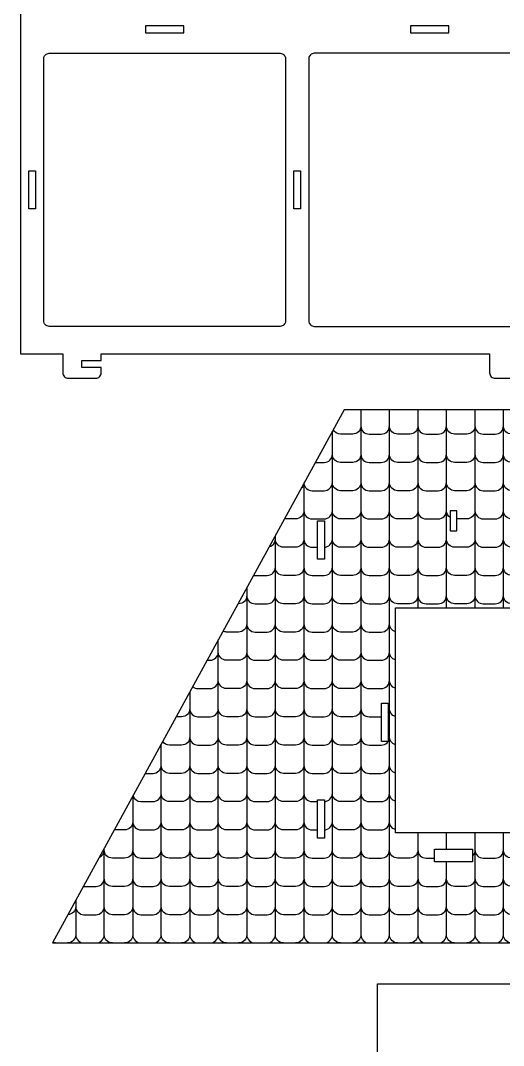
# Model space of a CAD drawing. Extents: x 9591 to 9820, y 1050 to 1177.
# Drawn here: x 9706.17 to 9723.84, y 1094.77 to 1132.3 of the extents above; entities that cross this region are included whole.
import ezdxf

# ---------------------------------------------------------------- set-up
doc = ezdxf.new("R2010")
doc.units = 0
doc.header["$MEASUREMENT"] = 0
doc.layers.add('LAYER_1', color=18, linetype='CONTINUOUS')

msp = doc.modelspace()

# ---------------------------------------------------------------- linework, layer by layer
at = {"layer": 'LAYER_1'}
for points in [[(9706.166, 1143.848), (9706.166, 1120.098), (9707.716, 1120.098), (9707.716, 1119.398, 0.414214), (9707.916, 1119.198), (9708.916, 1119.198, 0.414214), (9709.116, 1119.398), (9709.116, 1119.598), (9708.416, 1119.598), (9708.416, 1119.848), (9709.116, 1119.848), (9709.116, 1120.098), (9723.333, 1120.098), (9723.333, 1119.398, 0.414214), (9723.533, 1119.198), (9724.533, 1119.198, 0.414214)], [(9718.622, 1118.047), (9718.622, 1098.823, 0.414214), (9718.922, 1098.523)], [(9719.366, 1098.523, 0.414214), (9719.666, 1098.823), (9719.666, 1118.047)], [(9717.278, 1098.523, 0.414214), (9717.578, 1098.823), (9717.578, 1117.252)], [(9718.622, 1117.453, -0.414214), (9718.322, 1117.153), (9717.878, 1117.153, -0.279406), (9717.612, 1117.314)], [(9718.622, 1117.453, 0.414214), (9718.922, 1117.153), (9719.366, 1117.153, 0.414214), (9719.666, 1117.453)], [(9720.709, 1117.453, -0.414214), (9720.409, 1117.153), (9719.966, 1117.153, -0.414214), (9719.666, 1117.453)], [(9720.709, 1117.453, 0.414214), (9721.009, 1117.153), (9721.453, 1117.153, 0.414214), (9721.753, 1117.453)], [(9722.797, 1117.453, -0.414214), (9722.497, 1117.153), (9722.053, 1117.153, -0.414214), (9721.753, 1117.453)], [(9722.797, 1117.453, 0.414214), (9723.097, 1117.153), (9723.54, 1117.153, 0.414214), (9723.84, 1117.453)], [(9724.884, 1117.453, -0.414214), (9724.584, 1117.153), (9724.14, 1117.153, -0.414214), (9723.84, 1117.453)], [(9716.958, 1116.118), (9717.278, 1116.118, 0.414214), (9717.578, 1116.418)], [(9718.622, 1116.418, -0.414214), (9718.322, 1116.118), (9717.878, 1116.118, -0.414214), (9717.578, 1116.418)], [(9718.622, 1116.418, 0.414214), (9718.922, 1116.118), (9719.366, 1116.118, 0.414214), (9719.666, 1116.418)], [(9720.709, 1116.418, -0.414214), (9720.409, 1116.118), (9719.966, 1116.118, -0.414214), (9719.666, 1116.418)], [(9720.709, 1116.418, 0.414214), (9721.009, 1116.118), (9721.453, 1116.118, 0.414214), (9721.753, 1116.418)], [(9722.797, 1116.418, -0.414214), (9722.497, 1116.118), (9722.053, 1116.118, -0.414214), (9721.753, 1116.418)], [(9722.797, 1116.418, 0.414214), (9723.097, 1116.118), (9723.54, 1116.118, 0.414214), (9723.84, 1116.418)], [(9724.884, 1116.418, -0.414214), (9724.584, 1116.118), (9724.14, 1116.118, -0.414214), (9723.84, 1116.418)], [(9716.535, 1115.383), (9716.535, 1098.823, 0.414214), (9716.835, 1098.523)], [(9716.537, 1115.347, 0.379798), (9716.835, 1115.083), (9717.278, 1115.083, 0.414214), (9717.578, 1115.383)], [(9718.622, 1115.383, -0.414214), (9718.322, 1115.083), (9717.878, 1115.083, -0.414214), (9717.578, 1115.383)], [(9718.622, 1115.383, 0.414214), (9718.922, 1115.083), (9719.366, 1115.083, 0.414214), (9719.666, 1115.383)], [(9720.709, 1115.383, -0.414214), (9720.409, 1115.083), (9719.966, 1115.083, -0.414214), (9719.666, 1115.383)], [(9720.709, 1115.383, 0.414214), (9721.009, 1115.083), (9721.453, 1115.083, 0.414214), (9721.753, 1115.383)], [(9722.797, 1115.383, -0.414214), (9722.497, 1115.083), (9722.053, 1115.083, -0.414214), (9721.753, 1115.383)], [(9722.797, 1115.383, 0.414214), (9723.097, 1115.083), (9723.54, 1115.083, 0.414214), (9723.84, 1115.383)], [(9724.884, 1115.383, -0.414214), (9724.584, 1115.083), (9724.14, 1115.083, -0.414214), (9723.84, 1115.383)], [(9716.531, 1115.337, -0.175116), (9716.433, 1115.158)], [(9716.535, 1114.348, -0.414214), (9716.235, 1114.048), (9715.826, 1114.048)], [(9716.535, 1114.348, 0.414214), (9716.835, 1114.048), (9717.278, 1114.048, 0.414214), (9717.578, 1114.348)], [(9718.622, 1114.348, -0.414214), (9718.322, 1114.048), (9717.878, 1114.048, -0.414214), (9717.578, 1114.348)], [(9718.622, 1114.348, 0.414214), (9718.922, 1114.048), (9719.366, 1114.048, 0.414214), (9719.666, 1114.348)], [(9720.709, 1114.348, -0.414214), (9720.409, 1114.048), (9719.966, 1114.048, -0.414214), (9719.666, 1114.348)], [(9720.709, 1114.348, 0.414214), (9721.009, 1114.048), (9721.453, 1114.048, 0.414214), (9721.753, 1114.348)], [(9721.886, 1114.098, -0.250445), (9721.753, 1114.348)], [(9722.797, 1114.348, -0.414214), (9722.497, 1114.048), (9722.136, 1114.048)], [(9722.797, 1114.348, 0.414214), (9723.097, 1114.048), (9723.54, 1114.048, 0.414214), (9723.84, 1114.348)], [(9724.884, 1114.348, -0.414214), (9724.584, 1114.048), (9724.14, 1114.048, -0.414214), (9723.84, 1114.348)], [(9715.265, 1113.022, 0.342693), (9715.491, 1113.313)], [(9715.791, 1098.523, -0.414214), (9715.491, 1098.823), (9715.491, 1113.435)], [(9716.535, 1113.313, -0.414214), (9716.235, 1113.013), (9715.791, 1113.013, -0.414214), (9715.491, 1113.313)], [(9716.535, 1113.313, 0.414214), (9716.835, 1113.013), (9717.036, 1113.013)], [(9717.278, 1113.013, 0.414214), (9717.578, 1113.313)], [(9718.622, 1113.313, -0.414214), (9718.322, 1113.013), (9717.878, 1113.013, -0.414214), (9717.578, 1113.313)], [(9718.622, 1113.313, 0.414214), (9718.922, 1113.013), (9719.366, 1113.013, 0.414214), (9719.666, 1113.313)], [(9720.709, 1113.313, -0.414214), (9720.409, 1113.013), (9719.966, 1113.013, -0.414214), (9719.666, 1113.313)], [(9720.709, 1113.313, 0.414214), (9721.009, 1113.013), (9721.453, 1113.013, 0.414214), (9721.753, 1113.313)], [(9722.797, 1113.313, -0.414214), (9722.497, 1113.013), (9722.053, 1113.013, -0.414214), (9721.753, 1113.313)], [(9722.797, 1113.313, 0.414214), (9723.097, 1113.013), (9723.54, 1113.013, 0.414214), (9723.84, 1113.313)], [(9724.884, 1113.313, -0.414214), (9724.584, 1113.013), (9724.14, 1113.013, -0.414214), (9723.84, 1113.313)], [(9714.697, 1111.982, 0.042575), (9714.747, 1111.978), (9715.191, 1111.978, 0.414214), (9715.491, 1112.278)], [(9716.535, 1112.278, -0.414214), (9716.235, 1111.978), (9715.791, 1111.978, -0.414214), (9715.491, 1112.278)], [(9716.535, 1112.278, 0.414214), (9716.835, 1111.978), (9717.278, 1111.978, 0.414214), (9717.578, 1112.278)], [(9718.622, 1112.278, -0.414214), (9718.322, 1111.978), (9717.878, 1111.978, -0.414214), (9717.578, 1112.278)], [(9718.622, 1112.278, 0.414214), (9718.922, 1111.978), (9719.366, 1111.978, 0.414214), (9719.666, 1112.278)], [(9720.709, 1112.278, -0.414214), (9720.409, 1111.978), (9719.966, 1111.978, -0.414214), (9719.666, 1112.278)], [(9720.709, 1112.278, 0.414214), (9721.009, 1111.978), (9721.453, 1111.978, 0.414214), (9721.753, 1112.278)], [(9722.797, 1112.278, -0.414214), (9722.497, 1111.978), (9722.053, 1111.978, -0.414214), (9721.753, 1112.278)], [(9722.797, 1112.278, 0.414214), (9723.097, 1111.978), (9723.54, 1111.978, 0.414214), (9723.84, 1112.278)], [(9724.884, 1112.278, -0.414214), (9724.584, 1111.978), (9724.14, 1111.978, -0.414214), (9723.84, 1112.278)], [(9714.447, 1111.243, -0.414214), (9714.147, 1110.943), (9714.128, 1110.943)], [(9714.447, 1111.526), (9714.447, 1098.823, 0.414214), (9714.747, 1098.523)], [(9714.447, 1111.243, 0.414214), (9714.747, 1110.943), (9715.191, 1110.943, 0.414214), (9715.491, 1111.243)], [(9716.535, 1111.243, -0.414214), (9716.235, 1110.943), (9715.791, 1110.943, -0.414214), (9715.491, 1111.243)], [(9716.535, 1111.243, 0.414214), (9716.835, 1110.943), (9717.278, 1110.943, 0.414214), (9717.578, 1111.243)], [(9718.622, 1111.243, -0.414214), (9718.322, 1110.943), (9717.878, 1110.943, -0.414214), (9717.578, 1111.243)], [(9718.622, 1111.243, 0.414214), (9718.922, 1110.943), (9719.366, 1110.943, 0.414214), (9719.666, 1111.243)], [(9720.709, 1111.243, -0.414214), (9720.409, 1110.943), (9719.966, 1110.943, -0.414214), (9719.666, 1111.243)], [(9720.709, 1111.243, 0.414214), (9721.009, 1110.943), (9721.453, 1110.943, 0.414214), (9721.753, 1111.243)], [(9722.797, 1111.243, -0.414214), (9722.497, 1110.943), (9722.053, 1110.943, -0.414214), (9721.753, 1111.243)], [(9722.797, 1111.243, 0.414214), (9723.097, 1110.943), (9723.54, 1110.943, 0.414214), (9723.84, 1111.243)], [(9724.884, 1111.243, -0.414214), (9724.584, 1110.943), (9724.14, 1110.943, -0.414214), (9723.84, 1111.243)], [(9714.447, 1110.208, -0.414214), (9714.147, 1109.908), (9713.704, 1109.908, -0.109058), (9713.577, 1109.936)], [(9714.447, 1110.208, 0.414214), (9714.747, 1109.908), (9715.191, 1109.908, 0.414214), (9715.491, 1110.208)], [(9716.535, 1110.208, -0.414214), (9716.235, 1109.908), (9715.791, 1109.908, -0.414214), (9715.491, 1110.208)], [(9716.535, 1110.208, 0.414214), (9716.835, 1109.908), (9717.278, 1109.908, 0.414214), (9717.578, 1110.208)], [(9718.622, 1110.208, -0.414214), (9718.322, 1109.908), (9717.878, 1109.908, -0.414214), (9717.578, 1110.208)], [(9718.622, 1110.208, 0.414214), (9718.922, 1109.908), (9719.366, 1109.908, 0.414214), (9719.666, 1110.208)], [(9719.884, 1109.919, -0.335422), (9719.666, 1110.208)], [(9713.704, 1098.523, -0.414214), (9713.404, 1098.823), (9713.404, 1109.618)], [(9712.996, 1108.873), (9713.104, 1108.873, 0.414214), (9713.404, 1109.173)], [(9714.447, 1109.173, -0.414214), (9714.147, 1108.873), (9713.704, 1108.873, -0.414214), (9713.404, 1109.173)], [(9714.447, 1109.173, 0.414214), (9714.747, 1108.873), (9715.191, 1108.873, 0.414214), (9715.491, 1109.173)], [(9716.535, 1109.173, -0.414214), (9716.235, 1108.873), (9715.791, 1108.873, -0.414214), (9715.491, 1109.173)], [(9716.535, 1109.173, 0.414214), (9716.835, 1108.873), (9717.278, 1108.873, 0.414214), (9717.578, 1109.173)], [(9718.622, 1109.173, -0.414214), (9718.322, 1108.873), (9717.878, 1108.873, -0.414214), (9717.578, 1109.173)], [(9718.622, 1109.173, 0.414214), (9718.922, 1108.873), (9719.366, 1108.873, 0.414214), (9719.666, 1109.173)], [(9719.884, 1108.884, -0.335422), (9719.666, 1109.173)], [(9712.468, 1107.907, 0.175306), (9712.66, 1107.838), (9713.104, 1107.838, 0.414214), (9713.404, 1108.138)], [(9714.447, 1108.138, -0.414214), (9714.147, 1107.838), (9713.704, 1107.838, -0.414214), (9713.404, 1108.138)], [(9714.447, 1108.138, 0.414214), (9714.747, 1107.838), (9715.191, 1107.838, 0.414214), (9715.491, 1108.138)], [(9716.535, 1108.138, -0.414214), (9716.235, 1107.838), (9715.791, 1107.838, -0.414214), (9715.491, 1108.138)], [(9716.535, 1108.138, 0.414214), (9716.835, 1107.838), (9717.278, 1107.838, 0.414214), (9717.578, 1108.138)], [(9718.622, 1108.138, -0.414214), (9718.322, 1107.838), (9717.878, 1107.838, -0.414214), (9717.578, 1108.138)], [(9718.622, 1108.138, 0.414214), (9718.922, 1107.838), (9719.366, 1107.838, 0.414214), (9719.666, 1108.138)], [(9719.884, 1107.849, -0.335422), (9719.666, 1108.138)], [(9712.36, 1107.71), (9712.36, 1098.823, 0.414214), (9712.66, 1098.523)], [(9712.36, 1107.103, -0.414214), (9712.06, 1106.803), (9711.864, 1106.803)], [(9712.36, 1107.103, 0.414214), (9712.66, 1106.803), (9713.104, 1106.803, 0.414214), (9713.404, 1107.103)], [(9714.447, 1107.103, -0.414214), (9714.147, 1106.803), (9713.704, 1106.803, -0.414214), (9713.404, 1107.103)], [(9714.447, 1107.103, 0.414214), (9714.747, 1106.803), (9715.191, 1106.803, 0.414214), (9715.491, 1107.103)], [(9716.535, 1107.103, -0.414214), (9716.235, 1106.803), (9715.791, 1106.803, -0.414214), (9715.491, 1107.103)], [(9716.535, 1107.103, 0.414214), (9716.835, 1106.803), (9717.278, 1106.803, 0.414214), (9717.578, 1107.103)], [(9718.622, 1107.103, -0.414214), (9718.322, 1106.803), (9717.878, 1106.803, -0.414214), (9717.578, 1107.103)], [(9718.622, 1107.103, 0.414214), (9718.922, 1106.803), (9719.366, 1106.803, 0.006806), (9719.374, 1106.803)], [(9719.624, 1106.95, 0.13441), (9719.666, 1107.103)], [(9719.884, 1106.814, -0.335422), (9719.666, 1107.103)], [(9712.36, 1106.068, -0.414214), (9712.06, 1105.768), (9711.616, 1105.768, -0.2469), (9711.369, 1105.898)], [(9712.36, 1106.068, 0.414214), (9712.66, 1105.768), (9713.104, 1105.768, 0.414214), (9713.404, 1106.068)], [(9714.447, 1106.068, -0.414214), (9714.147, 1105.768), (9713.704, 1105.768, -0.414214), (9713.404, 1106.068)], [(9714.447, 1106.068, 0.414214), (9714.747, 1105.768), (9715.191, 1105.768, 0.414214), (9715.491, 1106.068)], [(9716.535, 1106.068, -0.414214), (9716.235, 1105.768), (9715.791, 1105.768, -0.414214), (9715.491, 1106.068)], [(9716.535, 1106.068, 0.414214), (9716.835, 1105.768), (9717.278, 1105.768, 0.414214), (9717.578, 1106.068)], [(9718.622, 1106.068, -0.414214), (9718.322, 1105.768), (9717.878, 1105.768, -0.414214), (9717.578, 1106.068)], [(9718.622, 1106.068, 0.414214), (9718.922, 1105.768), (9719.366, 1105.768, 0.414214), (9719.666, 1106.068)], [(9719.884, 1105.779, -0.335422), (9719.666, 1106.068)], [(9711.616, 1098.523, -0.414214), (9711.316, 1098.823), (9711.316, 1105.801)], [(9710.732, 1104.733), (9711.016, 1104.733, 0.414214), (9711.316, 1105.033)], [(9712.36, 1105.033, -0.414214), (9712.06, 1104.733), (9711.616, 1104.733, -0.414214), (9711.316, 1105.033)], [(9712.36, 1105.033, 0.414214), (9712.66, 1104.733), (9713.104, 1104.733, 0.414214), (9713.404, 1105.033)], [(9714.447, 1105.033, -0.414214), (9714.147, 1104.733), (9713.704, 1104.733, -0.414214), (9713.404, 1105.033)], [(9714.447, 1105.033, 0.414214), (9714.747, 1104.733), (9715.191, 1104.733, 0.414214), (9715.491, 1105.033)], [(9716.535, 1105.033, -0.414214), (9716.235, 1104.733), (9715.791, 1104.733, -0.414214), (9715.491, 1105.033)], [(9716.535, 1105.033, 0.414214), (9716.835, 1104.733), (9717.278, 1104.733, 0.414214), (9717.578, 1105.033)], [(9718.622, 1105.033, -0.414214), (9718.322, 1104.733), (9717.878, 1104.733, -0.414214), (9717.578, 1105.033)], [(9718.622, 1105.033, 0.414214), (9718.922, 1104.733), (9719.366, 1104.733, 0.414214), (9719.666, 1105.033)], [(9719.884, 1104.744, -0.335422), (9719.666, 1105.033)], [(9710.273, 1103.893), (9710.273, 1098.823, 0.414214), (9710.573, 1098.523)], [(9710.285, 1103.914, 0.333881), (9710.573, 1103.698), (9711.016, 1103.698, 0.414214), (9711.316, 1103.998)], [(9712.36, 1103.998, -0.414214), (9712.06, 1103.698), (9711.616, 1103.698, -0.414214), (9711.316, 1103.998)], [(9712.36, 1103.998, 0.414214), (9712.66, 1103.698), (9713.104, 1103.698, 0.414214), (9713.404, 1103.998)], [(9714.447, 1103.998, -0.414214), (9714.147, 1103.698), (9713.704, 1103.698, -0.414214), (9713.404, 1103.998)], [(9714.447, 1103.998, 0.414214), (9714.747, 1103.698), (9715.191, 1103.698, 0.414214), (9715.491, 1103.998)], [(9716.535, 1103.998, -0.414214), (9716.235, 1103.698), (9715.791, 1103.698, -0.414214), (9715.491, 1103.998)], [(9716.535, 1103.998, 0.414214), (9716.835, 1103.698), (9717.036, 1103.698)], [(9717.278, 1103.698, 0.414214), (9717.578, 1103.998)], [(9718.622, 1103.998, -0.414214), (9718.322, 1103.698), (9717.878, 1103.698, -0.414214), (9717.578, 1103.998)], [(9718.622, 1103.998, 0.414214), (9718.922, 1103.698), (9719.366, 1103.698, 0.414214), (9719.666, 1103.998)], [(9719.884, 1103.709, -0.335422), (9719.666, 1103.998)], [(9710.273, 1102.963, -0.414214), (9709.973, 1102.663), (9709.6, 1102.663)], [(9710.273, 1102.963, 0.414214), (9710.573, 1102.663), (9711.016, 1102.663, 0.414214), (9711.316, 1102.963)], [(9712.36, 1102.963, -0.414214), (9712.06, 1102.663), (9711.616, 1102.663, -0.414214), (9711.316, 1102.963)], [(9712.36, 1102.963, 0.414214), (9712.66, 1102.663), (9713.104, 1102.663, 0.414214), (9713.404, 1102.963)], [(9714.447, 1102.963, -0.414214), (9714.147, 1102.663), (9713.704, 1102.663, -0.414214), (9713.404, 1102.963)], [(9714.447, 1102.963, 0.414214), (9714.747, 1102.663), (9715.191, 1102.663, 0.414214), (9715.491, 1102.963)], [(9716.535, 1102.963, -0.414214), (9716.235, 1102.663), (9715.791, 1102.663, -0.414214), (9715.491, 1102.963)], [(9716.535, 1102.963, 0.414214), (9716.835, 1102.663), (9717.036, 1102.663)], [(9717.278, 1102.663, 0.414214), (9717.578, 1102.963)], [(9718.622, 1102.963, -0.414214), (9718.322, 1102.663), (9717.878, 1102.663, -0.414214), (9717.578, 1102.963)], [(9718.622, 1102.963, 0.414214), (9718.922, 1102.663), (9719.366, 1102.663, 0.414214), (9719.666, 1102.963)], [(9719.884, 1102.674, -0.335422), (9719.666, 1102.963)], [(9720.709, 1102.555), (9720.709, 1098.823, -0.414214), (9720.409, 1098.523)], [(9722.797, 1102.555), (9722.797, 1098.823, 0.414214), (9723.097, 1098.523)], [(9723.54, 1098.523, 0.414214), (9723.84, 1098.823), (9723.84, 1102.555)], [(9708.929, 1098.523, 0.414214), (9709.229, 1098.823), (9709.229, 1101.984)], [(9709.047, 1101.652, 0.299842), (9709.229, 1101.928)], [(9710.273, 1101.928, -0.414214), (9709.973, 1101.628), (9709.529, 1101.628, -0.414214), (9709.229, 1101.928)], [(9710.273, 1101.928, 0.414214), (9710.573, 1101.628), (9711.016, 1101.628, 0.414214), (9711.316, 1101.928)], [(9712.36, 1101.928, -0.414214), (9712.06, 1101.628), (9711.616, 1101.628, -0.414214), (9711.316, 1101.928)], [(9712.36, 1101.928, 0.414214), (9712.66, 1101.628), (9713.104, 1101.628, 0.414214), (9713.404, 1101.928)], [(9714.447, 1101.928, -0.414214), (9714.147, 1101.628), (9713.704, 1101.628, -0.414214), (9713.404, 1101.928)], [(9714.447, 1101.928, 0.414214), (9714.747, 1101.628), (9715.191, 1101.628, 0.414214), (9715.491, 1101.928)], [(9716.535, 1101.928, -0.414214), (9716.235, 1101.628), (9715.791, 1101.628, -0.414214), (9715.491, 1101.928)], [(9716.535, 1101.928, 0.414214), (9716.835, 1101.628), (9717.278, 1101.628, 0.414214), (9717.578, 1101.928)], [(9718.622, 1101.928, -0.414214), (9718.322, 1101.628), (9717.878, 1101.628, -0.414214), (9717.578, 1101.928)], [(9718.622, 1101.928, 0.414214), (9718.922, 1101.628), (9719.366, 1101.628, 0.414214), (9719.666, 1101.928)], [(9720.709, 1101.928, -0.414214), (9720.409, 1101.628), (9719.966, 1101.628, -0.414214), (9719.666, 1101.928)], [(9720.709, 1101.928, 0.414214), (9721.009, 1101.628), (9721.311, 1101.628)], [(9722.797, 1101.928, -0.195819), (9722.711, 1101.718)], [(9722.797, 1101.928, 0.414214), (9723.097, 1101.628), (9723.54, 1101.628, 0.414214), (9723.84, 1101.928)], [(9724.884, 1101.928, -0.414214), (9724.584, 1101.628), (9724.14, 1101.628, -0.414214), (9723.84, 1101.928)], [(9721.453, 1098.523, 0.414214), (9721.753, 1098.823), (9721.753, 1101.499)], [(9708.468, 1100.593, 0.014208), (9708.485, 1100.593), (9708.929, 1100.593, 0.414214), (9709.229, 1100.893)], [(9710.273, 1100.893, -0.414214), (9709.973, 1100.593), (9709.529, 1100.593, -0.414214), (9709.229, 1100.893)], [(9710.273, 1100.893, 0.414214), (9710.573, 1100.593), (9711.016, 1100.593, 0.414214), (9711.316, 1100.893)], [(9712.36, 1100.893, -0.414214), (9712.06, 1100.593), (9711.616, 1100.593, -0.414214), (9711.316, 1100.893)], [(9712.36, 1100.893, 0.414214), (9712.66, 1100.593), (9713.104, 1100.593, 0.414214), (9713.404, 1100.893)], [(9714.447, 1100.893, -0.414214), (9714.147, 1100.593), (9713.704, 1100.593, -0.414214), (9713.404, 1100.893)], [(9714.447, 1100.893, 0.414214), (9714.747, 1100.593), (9715.191, 1100.593, 0.414214), (9715.491, 1100.893)], [(9716.535, 1100.893, -0.414214), (9716.235, 1100.593), (9715.791, 1100.593, -0.414214), (9715.491, 1100.893)], [(9716.535, 1100.893, 0.414214), (9716.835, 1100.593), (9717.278, 1100.593, 0.414214), (9717.578, 1100.893)], [(9718.622, 1100.893, -0.414214), (9718.322, 1100.593), (9717.878, 1100.593, -0.414214), (9717.578, 1100.893)], [(9718.622, 1100.893, 0.414214), (9718.922, 1100.593), (9719.366, 1100.593, 0.414214), (9719.666, 1100.893)], [(9720.709, 1100.893, -0.414214), (9720.409, 1100.593), (9719.966, 1100.593, -0.414214), (9719.666, 1100.893)], [(9720.709, 1100.893, 0.414214), (9721.009, 1100.593), (9721.453, 1100.593, 0.414214), (9721.753, 1100.893)], [(9722.797, 1100.893, -0.414214), (9722.497, 1100.593), (9722.053, 1100.593, -0.414214), (9721.753, 1100.893)], [(9722.797, 1100.893, 0.414214), (9723.097, 1100.593), (9723.54, 1100.593, 0.414214), (9723.84, 1100.893)], [(9724.884, 1100.893, -0.414214), (9724.584, 1100.593), (9724.14, 1100.593, -0.414214), (9723.84, 1100.893)], [(9708.185, 1100.076), (9708.185, 1098.823, -0.414214), (9707.885, 1098.523)], [(9708.185, 1099.858, -0.397743), (9707.902, 1099.558)], [(9708.185, 1099.858, 0.414214), (9708.485, 1099.558), (9708.929, 1099.558, 0.414214), (9709.229, 1099.858)], [(9710.273, 1099.858, -0.414214), (9709.973, 1099.558), (9709.529, 1099.558, -0.414214), (9709.229, 1099.858)], [(9710.273, 1099.858, 0.414214), (9710.573, 1099.558), (9711.016, 1099.558, 0.414214), (9711.316, 1099.858)], [(9712.36, 1099.858, -0.414214), (9712.06, 1099.558), (9711.616, 1099.558, -0.414214), (9711.316, 1099.858)], [(9712.36, 1099.858, 0.414214), (9712.66, 1099.558), (9713.104, 1099.558, 0.414214), (9713.404, 1099.858)], [(9714.447, 1099.858, -0.414214), (9714.147, 1099.558), (9713.704, 1099.558, -0.414214), (9713.404, 1099.858)], [(9714.447, 1099.858, 0.414214), (9714.747, 1099.558), (9715.191, 1099.558, 0.414214), (9715.491, 1099.858)], [(9716.535, 1099.858, -0.414214), (9716.235, 1099.558), (9715.791, 1099.558, -0.414214), (9715.491, 1099.858)], [(9716.535, 1099.858, 0.414214), (9716.835, 1099.558), (9717.278, 1099.558, 0.414214), (9717.578, 1099.858)], [(9718.622, 1099.858, -0.414214), (9718.322, 1099.558), (9717.878, 1099.558, -0.414214), (9717.578, 1099.858)], [(9718.622, 1099.858, 0.414214), (9718.922, 1099.558), (9719.366, 1099.558, 0.414214), (9719.666, 1099.858)], [(9720.709, 1099.858, -0.414214), (9720.409, 1099.558), (9719.966, 1099.558, -0.414214), (9719.666, 1099.858)], [(9720.709, 1099.858, 0.414214), (9721.009, 1099.558), (9721.453, 1099.558, 0.414214), (9721.753, 1099.858)], [(9722.797, 1099.858, -0.414214), (9722.497, 1099.558), (9722.053, 1099.558, -0.414214), (9721.753, 1099.858)], [(9722.797, 1099.858, 0.414214), (9723.097, 1099.558), (9723.54, 1099.558, 0.414214), (9723.84, 1099.858)], [(9724.884, 1099.858, -0.414214), (9724.584, 1099.558), (9724.14, 1099.558, -0.414214), (9723.84, 1099.858)], [(9707.442, 1098.523, -0.082383), (9707.345, 1098.539)], [(9708.185, 1098.823, 0.414214), (9708.485, 1098.523)], [(9709.529, 1098.523, -0.414214), (9709.229, 1098.823)], [(9710.273, 1098.823, -0.414214), (9709.973, 1098.523)], [(9711.016, 1098.523, 0.414214), (9711.316, 1098.823)], [(9712.36, 1098.823, -0.414214), (9712.06, 1098.523)], [(9713.104, 1098.523, 0.414214), (9713.404, 1098.823)], [(9714.447, 1098.823, -0.414214), (9714.147, 1098.523)], [(9715.191, 1098.523, 0.414214), (9715.491, 1098.823)], [(9716.535, 1098.823, -0.414214), (9716.235, 1098.523)], [(9717.878, 1098.523, -0.414214), (9717.578, 1098.823)], [(9718.622, 1098.823, -0.414214), (9718.322, 1098.523)], [(9719.966, 1098.523, -0.414214), (9719.666, 1098.823)], [(9720.709, 1098.823, 0.414214), (9721.009, 1098.523)], [(9722.053, 1098.523, -0.414214), (9721.753, 1098.823)], [(9722.797, 1098.823, -0.414214), (9722.497, 1098.523)], [(9724.14, 1098.523, -0.414214), (9723.84, 1098.823)]]:
    msp.add_lwpolyline(points, format="xyb", dxfattribs=at)
for points in [[(9710.741, 1131.848), (9712.141, 1131.848), (9712.141, 1132.098), (9710.741, 1132.098)], [(9720.441, 1131.848), (9721.841, 1131.848), (9721.841, 1132.098), (9720.441, 1132.098)], [(9706.466, 1126.798), (9706.716, 1126.798), (9706.716, 1125.398), (9706.466, 1125.398)], [(9716.166, 1125.398), (9716.166, 1126.798), (9716.416, 1126.798), (9716.416, 1125.398)], [(9758.086, 1098.523), (9747.409, 1118.047), (9718.013, 1118.047), (9707.336, 1098.523)], [(9722.136, 1114.342), (9721.886, 1114.342), (9721.886, 1113.608), (9722.136, 1113.608)], [(9717.036, 1113.974), (9717.286, 1113.974), (9717.286, 1112.574), (9717.036, 1112.574)], [(9719.884, 1102.555), (9719.884, 1110.794), (9724.139, 1110.794), (9724.139, 1102.555)], [(9719.374, 1107.3), (9719.624, 1107.3), (9719.624, 1105.9), (9719.374, 1105.9)], [(9717.036, 1103.764), (9717.286, 1103.764), (9717.286, 1102.364), (9717.036, 1102.364)], [(9721.311, 1101.955), (9722.711, 1101.955), (9722.711, 1101.499), (9721.311, 1101.499)], [(9748.628, 1089.77), (9719.231, 1089.77), (9719.231, 1097.025), (9748.628, 1097.025)]]:
    msp.add_lwpolyline(points, close=True, dxfattribs=at)
for points in [[(9715.866, 1121.298, -0.414214), (9715.666, 1121.098), (9707.216, 1121.098, -0.414214), (9707.016, 1121.298), (9707.016, 1130.898, -0.414214), (9707.216, 1131.098), (9715.666, 1131.098, -0.414214), (9715.866, 1130.898)], [(9716.916, 1121.098), (9725.366, 1121.098, 0.414214), (9725.566, 1121.298), (9725.566, 1130.898, 0.414214), (9725.366, 1131.098), (9716.916, 1131.098, 0.414214), (9716.716, 1130.898), (9716.716, 1121.298, 0.414214)]]:
    msp.add_lwpolyline(points, format="xyb", close=True, dxfattribs=at)
for points in [[(9720.709, 1118.047), (9720.709, 1110.794)], [(9721.753, 1110.794), (9721.753, 1118.047)], [(9722.797, 1118.047), (9722.797, 1110.794)], [(9723.84, 1110.794), (9723.84, 1118.047)], [(9721.753, 1101.955), (9721.753, 1102.555)], [(9722.711, 1101.955), (9722.711, 1101.499)]]:
    msp.add_lwpolyline(points, dxfattribs=at)

doc.saveas('drawing.dxf')
